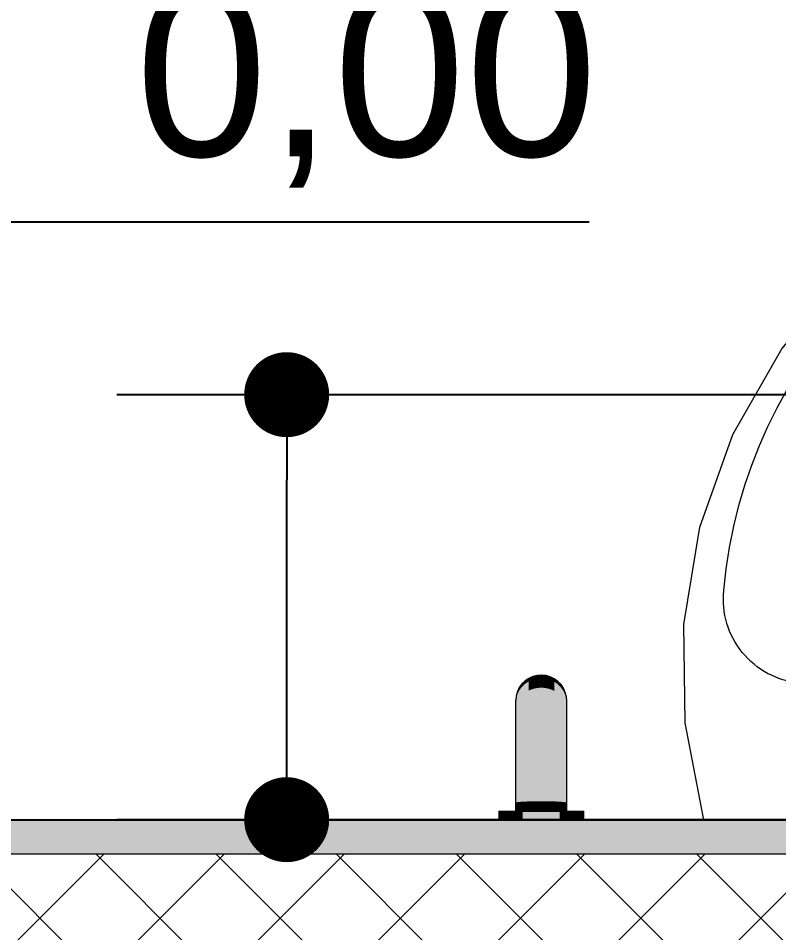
# Model space of a CAD drawing. Header units: metres. Extents: x -1783 to 21505, y -57 to 13660.
# Drawn here: x 13443.3 to 13488.1, y 10639.8 to 10693.6 of the extents above; entities that cross this region are included whole.
import ezdxf

# ---------------------------------------------------------------- set-up
doc = ezdxf.new("R2010")
doc.units = ezdxf.units.M
doc.header["$MEASUREMENT"] = 0
for name, color, linetype in [('cotas', 7, 'Continuous'), ('COTAS EXECUTIVO.EXEC', 7, 'Continuous'), ('PAREDE CONSTRUIR', 7, 'Continuous')]:
    doc.layers.add(name, color=color, linetype=linetype)
doc.layers.add('LOUCAS-METAIS.ARQ_Caneta_No__13', color=7, linetype='Continuous', lineweight=0, true_color=0xaaaaaa)
doc.layers.add('LOUCAS-METAIS.ARQ_Caneta_No__18', color=7, linetype='Continuous', lineweight=0, true_color=0xdfdfdf)
for name, color, linetype, lineweight in [('LOUCAS-METAIS.ARQ_Caneta_No__96', 252, 'Continuous', 0), ('PAREDE CONSTRUIR_Caneta_No__241', 7, 'Continuous', 13), ('PAREDE CONSTRUIR_Caneta_No__83', 84, 'Continuous', 0)]:
    doc.layers.add(name, color=color, linetype=linetype, lineweight=lineweight)
doc.styles.add('GENERATED_STYLE_1', font='arial.ttf')
doc.styles.add('R80', font='romans.shx', dxfattribs={"height": 10})
doc.dimstyles.new('1-50', dxfattribs={"dimtxt": 10, "dimasz": 5, "dimexe": 10, "dimexo": 10, "dimgap": 3, "dimtad": 1, "dimdec": 1, "dimrnd": 1, "dimdsep": 46, "dimtxsty": 'R80', "dimblk": 'DOT', "dimcen": 0, "dimclrd": 252, "dimclre": 252, "dimclrt": 252, "dimadec": 0, "dimazin": 0, "dimtfac": 1, "dimtdec": 1, "dimtix": 1, "dimtmove": 2, "dimatfit": 3, "dimldrblk": 'DOT', "dimfxl": 1, "dimtolj": 1, "dimarcsym": 0})

# ---------------------------------------------------------------- blocks, each defined once
blk = doc.blocks.new('_Dot')
at = {"color": 0, "linetype": 'ByBlock', "lineweight": -2}
blk.add_line((-0.5, 0), (-1, 0), dxfattribs=at)
at = {"color": 0, "linetype": 'ByBlock', "const_width": 0.5}
blk.add_lwpolyline([(-0.25, 0, 1), (0.25, 0, 1)], format="xyb", close=True, dxfattribs=at)
blk = doc.blocks.new('*D7128')
at = {"layer": 'COTAS EXECUTIVO.EXEC', "color": 252, "lineweight": -2, "transparency": 16777216}
for p, q in [((13319.981, 10741.345), (13319.981, 10882.104)), ((13520.387, 10623.712), (13520.387, 10882.104)), ((13324.981, 10872.104), (13403.927, 10872.104)), ((13515.387, 10872.104), (13435.641, 10872.104))]:
    blk.add_line(p, q, dxfattribs=at)
at = {"layer": 'COTAS EXECUTIVO.EXEC', "color": 252, "lineweight": -2, "transparency": 16777216, "xscale": 5, "yscale": 5, "zscale": 5, "rotation": 180}
blk.add_blockref('_Dot', (13319.981, 10872.104), dxfattribs=at)
at = {"layer": 'COTAS EXECUTIVO.EXEC', "color": 252, "lineweight": -2, "transparency": 16777216, "xscale": 5, "yscale": 5, "zscale": 5}
blk.add_blockref('_Dot', (13520.387, 10872.104), dxfattribs=at)
at = {"layer": 'COTAS EXECUTIVO.EXEC', "color": 252, "transparency": 16777216, "insert": (13419.784, 10872.104), "char_height": 10, "attachment_point": 5, "style": 'R80'}
blk.add_mtext('\\A1;200', dxfattribs=at)
blk = doc.blocks.new('*D7205')
at = {"layer": 'COTAS EXECUTIVO.EXEC', "color": 252, "lineweight": -2, "transparency": 16777216}
for p, q in [((14073.863, 10816.212), (13105.31, 10816.212)), ((13115.31, 10811.212), (13115.31, 10615.823)), ((13115.31, 10416.212), (13115.31, 10584.109)), ((13538.841, 10411.212), (13105.31, 10411.212))]:
    blk.add_line(p, q, dxfattribs=at)
at = {"layer": 'COTAS EXECUTIVO.EXEC', "color": 252, "lineweight": -2, "transparency": 16777216, "xscale": 5, "yscale": 5, "zscale": 5}
for p, rotation in [((13115.31, 10816.212), 90), ((13115.31, 10411.212), 270)]:
    blk.add_blockref('_Dot', p, dxfattribs=dict(at, rotation=rotation))
at = {"layer": 'COTAS EXECUTIVO.EXEC', "color": 252, "transparency": 16777216, "insert": (13115.31, 10599.966), "char_height": 10, "attachment_point": 5, "rotation": 90, "style": 'R80'}
blk.add_mtext('\\A1;405', dxfattribs=at)
blk = doc.blocks.new('*D7448')
at = {"layer": 'COTAS EXECUTIVO.EXEC', "color": 252, "lineweight": -2, "transparency": 16777216}
for p, q in [((13514.079, 10671.479), (13449.105, 10671.479)), ((13459.105, 10651.479), (13459.105, 10666.479)), ((13514.079, 10646.479), (13449.105, 10646.479))]:
    blk.add_line(p, q, dxfattribs=at)
at = {"layer": 'COTAS EXECUTIVO.EXEC', "color": 252, "lineweight": -2, "transparency": 16777216, "xscale": 5, "yscale": 5, "zscale": 5}
for p, rotation in [((13459.105, 10671.479), 90), ((13459.105, 10646.479), 270)]:
    blk.add_blockref('_Dot', p, dxfattribs=dict(at, rotation=rotation))
at = {"layer": 'COTAS EXECUTIVO.EXEC', "color": 252, "transparency": 16777216, "insert": (13458.936, 10631.482), "char_height": 10, "attachment_point": 5, "rotation": 90, "style": 'R80'}
blk.add_mtext('\\A1;25', dxfattribs=at)
blk = doc.blocks.new('*D7512')
at = {"layer": 'COTAS EXECUTIVO.EXEC', "color": 252, "lineweight": -2, "transparency": 16777216}
for p, q in [((13323.674, 10741.345), (13323.674, 10910.772)), ((13524.079, 10623.712), (13524.079, 10910.772)), ((13328.674, 10900.772), (13394.273, 10900.772)), ((13519.079, 10900.772), (13425.987, 10900.772))]:
    blk.add_line(p, q, dxfattribs=at)
at = {"layer": 'COTAS EXECUTIVO.EXEC', "color": 252, "lineweight": -2, "transparency": 16777216, "xscale": 5, "yscale": 5, "zscale": 5, "rotation": 180}
blk.add_blockref('_Dot', (13323.674, 10900.772), dxfattribs=at)
at = {"layer": 'COTAS EXECUTIVO.EXEC', "color": 252, "lineweight": -2, "transparency": 16777216, "xscale": 5, "yscale": 5, "zscale": 5}
blk.add_blockref('_Dot', (13524.079, 10900.772), dxfattribs=at)
at = {"layer": 'COTAS EXECUTIVO.EXEC', "color": 252, "transparency": 16777216, "insert": (13410.13, 10900.772), "char_height": 10, "attachment_point": 5, "style": 'R80'}
blk.add_mtext('\\A1;200', dxfattribs=at)
blk = doc.blocks.new('Basin Corner 26')
at = {"layer": 'LOUCAS-METAIS.ARQ_Caneta_No__13', "color": 253, "linetype": 'Continuous', "lineweight": 0, "true_color": 0xaaaaaa}
for p, q in [((0.34841, -0.08054), (0.17365, -0.06364)), ((0.08045, -0.34822), (0.06361, -0.17357))]:
    blk.add_line(p, q, dxfattribs=at)
at = {"layer": 'LOUCAS-METAIS.ARQ_Caneta_No__13', "color": 253, "linetype": 'Continuous', "lineweight": 0, "true_color": 0xaaaaaa, "flags": 128}
for points in [[(0.0615, 0), (0.0885, 0), (0.0885, 0.02), (0.0615, 0.02)], [(0.1615, 0), (0.1885, 0), (0.1885, 0.02), (0.1615, 0.02)], [(0, -0.40436), (0.0569, -0.41532), (0.11485, -0.41606), (0.17201, -0.40657), (0.2266, -0.38714), (0.2769, -0.35838), (0.32133, -0.3212), (0.3585, -0.27677), (0.38723, -0.22648), (0.40663, -0.1719), (0.41608, -0.11477), (0.41529, -0.05686), (0.40428, 0), (0, 0)]]:
    blk.add_lwpolyline(points, close=True, dxfattribs=at)
at = {"layer": 'LOUCAS-METAIS.ARQ_Caneta_No__13', "color": 253, "linetype": 'Continuous', "lineweight": 0, "true_color": 0xaaaaaa}
for centre, major_axis, start_param, end_param in [((0.16856, -0.11628), (0.05292, 0), 1.474323, 2.181444), ((0.31904, -0.31887), (0.30538, 0), 2.204538, 2.507899), ((0.34366, -0.12954), (0.04927, 0), 6.175569, 7.757508), ((0.11629, -0.1685), (0.05292, 0), 2.530551, 3.237673), ((0.11102, -0.11138), (0.28225, 0), 4.796606, 6.20048), ((0.12949, -0.3435), (0.04927, 0), 3.237673, 4.819612)]:
    blk.add_ellipse(centre, major_axis=major_axis, ratio=0.999372, start_param=start_param, end_param=end_param, dxfattribs=at)
blk.add_ellipse((0.17323, -0.17312), major_axis=(0.02388, 0), ratio=0.999372, dxfattribs=at)
blk = doc.blocks.new('Grab Bar 26_2')
at = {"layer": 'LOUCAS-METAIS.ARQ_Caneta_No__18', "linetype": 'Continuous', "lineweight": 0, "true_color": 0xdfdfdf}
for points in [[(-0.017, 0), (-0.017, -0.005), (-0.01085, -0.005), (-0.01085, 0)], [(-0.01085, 0), (-0.01085, -0.005), (-0.00373, -0.005), (-0.00373, 0)], [(-0.00373, -0.005), (0.00373, -0.005), (0.00373, 0), (-0.00373, 0)], [(0.00373, -0.005), (0.01085, -0.005), (0.01085, 0), (0.00373, 0)], [(0.01085, -0.005), (0.017, -0.005), (0.017, 0), (0.01085, 0)], [(0.017, -0.005), (0.02165, -0.005), (0.02165, 0), (0.017, 0)], [(0.02165, -0.005), (0.02437, -0.005), (0.02437, 0), (0.02165, 0)], [(0.02437, 0), (0.02437, -0.005), (0.02493, -0.005), (0.02493, 0)], [(-0.02493, 0), (-0.02493, -0.005), (-0.02437, -0.005), (-0.02437, 0)], [(-0.02437, -0.005), (-0.02165, -0.005), (-0.02165, 0), (-0.02437, 0)], [(-0.02165, -0.005), (-0.017, -0.005), (-0.017, 0), (-0.02165, 0)], [(-0.015, -0.01001), (-0.01472, -0.01016), (-0.01472, -0.005), (-0.015, -0.005)], [(-0.01472, -0.005), (-0.01472, -0.01016), (-0.014, -0.0103), (-0.014, -0.005)], [(-0.014, -0.005), (-0.014, -0.0103), (-0.01286, -0.01043), (-0.01286, -0.005)], [(-0.01286, -0.005), (-0.01286, -0.01043), (-0.01132, -0.01055), (-0.01132, -0.005)], [(-0.01132, -0.005), (-0.01132, -0.01055), (-0.00944, -0.01065), (-0.00944, -0.005)], [(-0.00944, -0.01065), (-0.00727, -0.01074), (-0.00727, -0.005), (-0.00944, -0.005)], [(-0.00727, -0.005), (-0.00727, -0.01074), (-0.00488, -0.0108), (-0.00488, -0.005)], [(-0.00488, -0.005), (-0.00488, -0.0108), (-0.00235, -0.01083), (-0.00235, -0.005)], [(-0.00235, -0.005), (-0.00235, -0.01083), (0.00026, -0.01084), (0.00026, -0.005)], [(0.00026, -0.005), (0.00026, -0.01084), (0.00286, -0.01083), (0.00286, -0.005)], [(0.00286, -0.01083), (0.00538, -0.01079), (0.00538, -0.005), (0.00286, -0.005)], [(0.00538, -0.005), (0.00538, -0.01079), (0.00773, -0.01072), (0.00773, -0.005)], [(0.00773, -0.005), (0.00773, -0.01072), (0.00984, -0.01064), (0.00984, -0.005)], [(0.00984, -0.005), (0.00984, -0.01064), (0.01166, -0.01053), (0.01166, -0.005)], [(0.01166, -0.005), (0.01166, -0.01053), (0.01312, -0.01041), (0.01312, -0.005)], [(0.01312, -0.005), (0.01312, -0.01041), (0.01418, -0.01027), (0.01418, -0.005)], [(0.01418, -0.01027), (0.01482, -0.01013), (0.01482, -0.005), (0.01418, -0.005)], [(0.015, -0.005), (0.01482, -0.005), (0.01482, -0.01013), (0.015, -0.00999)], [(-0.015, -0.01001), (-0.015, -0.02341), (-0.01472, -0.02399), (-0.01472, -0.01016)], [(-0.01472, -0.02399), (-0.014, -0.02456), (-0.014, -0.0103), (-0.01472, -0.01016)], [(-0.014, -0.0103), (-0.014, -0.02456), (-0.01286, -0.02508), (-0.01286, -0.01043)], [(-0.01132, -0.01055), (-0.01286, -0.01043), (-0.01286, -0.02508), (-0.01132, -0.02555)], [(-0.00944, -0.01065), (-0.01132, -0.01055), (-0.01132, -0.02555), (-0.00944, -0.02596)], [(-0.00944, -0.01065), (-0.00944, -0.02596), (-0.00727, -0.02629), (-0.00727, -0.01074)], [(-0.00488, -0.0108), (-0.00727, -0.01074), (-0.00727, -0.02629), (-0.00488, -0.02653)], [(0.00773, -0.01072), (0.00538, -0.01079), (0.00538, -0.02649), (0.00773, -0.02623)], [(0.00984, -0.01064), (0.00773, -0.01072), (0.00773, -0.02623), (0.00984, -0.02589)], [(0.00984, -0.02589), (0.01166, -0.02547), (0.01166, -0.01053), (0.00984, -0.01064)], [(0.01312, -0.01041), (0.01166, -0.01053), (0.01166, -0.02547), (0.01312, -0.02498)], [(0.01418, -0.01027), (0.01312, -0.01041), (0.01312, -0.02498), (0.01418, -0.02444)], [(0.01482, -0.01013), (0.01418, -0.01027), (0.01418, -0.02444), (0.01482, -0.02388)], [(0.01482, -0.01013), (0.01482, -0.02388), (0.015, -0.02329), (0.015, -0.00999)], [(-0.00235, -0.01083), (-0.00488, -0.0108), (-0.00488, -0.02653), (-0.00235, -0.02667)], [(0.00026, -0.01084), (-0.00235, -0.01083), (-0.00235, -0.02667), (0.00026, -0.02671)], [(0.00286, -0.01083), (0.00026, -0.01084), (0.00026, -0.02671), (0.00286, -0.02665)], [(0.00286, -0.02665), (0.00538, -0.02649), (0.00538, -0.01079), (0.00286, -0.01083)], [(-0.01472, -0.02399), (-0.015, -0.02341), (-0.015, -0.03615), (-0.01472, -0.03728)], [(-0.01472, -0.02399), (-0.01472, -0.03728), (-0.014, -0.03838), (-0.014, -0.02456)], [(-0.01286, -0.02508), (-0.014, -0.02456), (-0.014, -0.03838), (-0.01286, -0.03941)], [(-0.01286, -0.02508), (-0.01286, -0.03941), (-0.01132, -0.04033), (-0.01132, -0.02555)], [(-0.00944, -0.02596), (-0.01132, -0.02555), (-0.01132, -0.04033), (-0.00944, -0.04112)], [(-0.00944, -0.02596), (-0.00944, -0.04112), (-0.00727, -0.04176), (-0.00727, -0.02629)], [(-0.00488, -0.02653), (-0.00727, -0.02629), (-0.00727, -0.04176), (-0.00488, -0.04223)], [(-0.00235, -0.02667), (-0.00488, -0.02653), (-0.00488, -0.04223), (-0.00235, -0.0425)], [(0.00026, -0.02671), (-0.00235, -0.02667), (-0.00235, -0.0425), (0.00026, -0.04258)], [(0.00286, -0.02665), (0.00026, -0.02671), (0.00026, -0.04258), (0.00286, -0.04246)], [(0.00286, -0.02665), (0.00286, -0.04246), (0.00538, -0.04215), (0.00538, -0.02649)], [(0.00773, -0.02623), (0.00538, -0.02649), (0.00538, -0.04215), (0.00773, -0.04165)], [(0.00984, -0.02589), (0.00773, -0.02623), (0.00773, -0.04165), (0.00984, -0.04098)], [(0.00984, -0.02589), (0.00984, -0.04098), (0.01166, -0.04015), (0.01166, -0.02547)], [(0.01166, -0.02547), (0.01166, -0.04015), (0.01312, -0.03921), (0.01312, -0.02498)], [(0.01312, -0.02498), (0.01312, -0.03921), (0.01418, -0.03817), (0.01418, -0.02444)], [(0.01418, -0.03817), (0.01482, -0.03706), (0.01482, -0.02388), (0.01418, -0.02444)], [(0.015, -0.02329), (0.01482, -0.02388), (0.01482, -0.03706), (0.015, -0.03592)], [(-0.015, -0.04757), (-0.01472, -0.04921), (-0.01472, -0.03728), (-0.015, -0.03615)], [(-0.014, -0.03838), (-0.01472, -0.03728), (-0.01472, -0.04921), (-0.014, -0.05078)], [(0.01418, -0.03817), (0.01418, -0.05047), (0.01482, -0.04888), (0.01482, -0.03706)], [(0.01482, -0.03706), (0.01482, -0.04888), (0.015, -0.04725), (0.015, -0.03592)], [(-0.014, -0.05078), (-0.01286, -0.05226), (-0.01286, -0.03941), (-0.014, -0.03838)], [(-0.01286, -0.03941), (-0.01286, -0.05226), (-0.01132, -0.05358), (-0.01132, -0.04033)], [(-0.01132, -0.05358), (-0.00944, -0.05472), (-0.00944, -0.04112), (-0.01132, -0.04033)], [(-0.00727, -0.04176), (-0.00944, -0.04112), (-0.00944, -0.05472), (-0.00727, -0.05564)], [(-0.00727, -0.05564), (-0.00488, -0.05631), (-0.00488, -0.04223), (-0.00727, -0.04176)], [(-0.00488, -0.04223), (-0.00488, -0.05631), (-0.00235, -0.05671), (-0.00235, -0.0425)], [(-0.00235, -0.0425), (-0.00235, -0.05671), (0.00026, -0.05682), (0.00026, -0.04258)], [(0.00026, -0.04258), (0.00026, -0.05682), (0.00286, -0.05665), (0.00286, -0.04246)], [(0.00286, -0.05665), (0.00538, -0.0562), (0.00538, -0.04215), (0.00286, -0.04246)], [(0.00538, -0.04215), (0.00538, -0.0562), (0.00773, -0.05548), (0.00773, -0.04165)], [(0.00773, -0.04165), (0.00773, -0.05548), (0.00984, -0.05451), (0.00984, -0.04098)], [(0.00984, -0.05451), (0.01166, -0.05333), (0.01166, -0.04015), (0.00984, -0.04098)], [(0.01166, -0.04015), (0.01166, -0.05333), (0.01312, -0.05197), (0.01312, -0.03921)], [(0.01418, -0.03817), (0.01312, -0.03921), (0.01312, -0.05197), (0.01418, -0.05047)], [(-0.01472, -0.04921), (-0.015, -0.04757), (-0.015, -0.05712), (-0.01472, -0.05916)], [(0.015, -0.04725), (0.01482, -0.04888), (0.01482, -0.05876), (0.015, -0.0567)], [(-0.01472, -0.04921), (-0.01472, -0.05916), (-0.014, -0.06114), (-0.014, -0.05078)], [(-0.014, -0.05078), (-0.014, -0.06114), (-0.01286, -0.06299), (-0.01286, -0.05226)], [(-0.01286, -0.05226), (-0.01286, -0.06299), (-0.01132, -0.06465), (-0.01132, -0.05358)], [(-0.01132, -0.06465), (-0.00944, -0.06608), (-0.00944, -0.05472), (-0.01132, -0.05358)], [(0.00984, -0.05451), (0.00984, -0.06582), (0.01166, -0.06434), (0.01166, -0.05333)], [(0.01166, -0.05333), (0.01166, -0.06434), (0.01312, -0.06263), (0.01312, -0.05197)], [(0.01312, -0.06263), (0.01418, -0.06075), (0.01418, -0.05047), (0.01312, -0.05197)], [(0.01418, -0.06075), (0.01482, -0.05876), (0.01482, -0.04888), (0.01418, -0.05047)], [(-0.01472, -0.05916), (-0.015, -0.05712), (-0.015, -0.0643), (-0.01472, -0.06665)], [(-0.01472, -0.05916), (-0.01472, -0.06665), (-0.014, -0.06893), (-0.014, -0.06114)], [(-0.00944, -0.05472), (-0.00944, -0.06608), (-0.00727, -0.06723), (-0.00727, -0.05564)], [(-0.00727, -0.05564), (-0.00727, -0.06723), (-0.00488, -0.06807), (-0.00488, -0.05631)], [(-0.00488, -0.06807), (-0.00235, -0.06857), (-0.00235, -0.05671), (-0.00488, -0.05631)], [(-0.00235, -0.06857), (0.00026, -0.06871), (0.00026, -0.05682), (-0.00235, -0.05671)], [(0.00026, -0.06871), (0.00286, -0.06849), (0.00286, -0.05665), (0.00026, -0.05682)], [(0.00286, -0.05665), (0.00286, -0.06849), (0.00538, -0.06793), (0.00538, -0.0562)], [(0.00538, -0.06793), (0.00773, -0.06703), (0.00773, -0.05548), (0.00538, -0.0562)], [(0.00773, -0.06703), (0.00984, -0.06582), (0.00984, -0.05451), (0.00773, -0.05548)], [(0.01418, -0.06849), (0.01482, -0.06619), (0.01482, -0.05876), (0.01418, -0.06075)], [(0.015, -0.0567), (0.01482, -0.05876), (0.01482, -0.06619), (0.015, -0.06382)], [(-0.015, -0.0643), (-0.015, -0.06875), (-0.01472, -0.0713), (-0.01472, -0.06665)], [(-0.014, -0.06114), (-0.014, -0.06893), (-0.01286, -0.07106), (-0.01286, -0.06299)], [(-0.01286, -0.07106), (-0.01132, -0.07298), (-0.01132, -0.06465), (-0.01286, -0.06299)], [(0.00984, -0.06582), (0.00984, -0.07432), (0.01166, -0.07262), (0.01166, -0.06434)], [(0.01166, -0.07262), (0.01312, -0.07065), (0.01312, -0.06263), (0.01166, -0.06434)], [(0.01312, -0.06263), (0.01312, -0.07065), (0.01418, -0.06849), (0.01418, -0.06075)], [(0.01482, -0.06619), (0.01482, -0.0708), (0.015, -0.06824), (0.015, -0.06382)], [(-0.01472, -0.0713), (-0.015, -0.06875), (-0.015, -0.07026), (-0.01472, -0.07286)], [(-0.01472, -0.06665), (-0.01472, -0.0713), (-0.014, -0.07377), (-0.014, -0.06893)], [(-0.014, -0.06893), (-0.014, -0.07377), (-0.01286, -0.07608), (-0.01286, -0.07106)], [(-0.01132, -0.06465), (-0.01132, -0.07298), (-0.00944, -0.07463), (-0.00944, -0.06608)], [(-0.00944, -0.07463), (-0.00727, -0.07595), (-0.00727, -0.06723), (-0.00944, -0.06608)], [(-0.00727, -0.07595), (-0.00488, -0.07692), (-0.00488, -0.06807), (-0.00727, -0.06723)], [(-0.00488, -0.06807), (-0.00488, -0.07692), (-0.00235, -0.07749), (-0.00235, -0.06857)], [(-0.00235, -0.06857), (-0.00235, -0.07749), (0.00026, -0.07766), (0.00026, -0.06871)], [(0.00026, -0.07766), (0.00286, -0.07741), (0.00286, -0.06849), (0.00026, -0.06871)], [(0.00286, -0.06849), (0.00286, -0.07741), (0.00538, -0.07675), (0.00538, -0.06793)], [(0.00538, -0.07675), (0.00773, -0.07572), (0.00773, -0.06703), (0.00538, -0.06793)], [(0.00773, -0.06703), (0.00773, -0.07572), (0.00984, -0.07432), (0.00984, -0.06582)], [(0.01312, -0.07563), (0.01418, -0.07329), (0.01418, -0.06849), (0.01312, -0.07065)], [(0.01418, -0.06849), (0.01418, -0.07329), (0.01482, -0.0708), (0.01482, -0.06619)], [(0.015, -0.06824), (0.01482, -0.0708), (0.01482, -0.07235), (0.015, -0.06974)], [(-0.014, -0.07377), (-0.01472, -0.0713), (-0.01472, -0.07286), (-0.014, -0.07538)], [(-0.014, -0.07538), (-0.01286, -0.07773), (-0.01286, -0.07608), (-0.014, -0.07377)], [(-0.01286, -0.07106), (-0.01286, -0.07608), (-0.01132, -0.07815), (-0.01132, -0.07298)], [(-0.01132, -0.07815), (-0.00944, -0.07993), (-0.00944, -0.07463), (-0.01132, -0.07298)], [(-0.00727, -0.07595), (-0.00944, -0.07463), (-0.00944, -0.07993), (-0.00727, -0.08137)], [(0.00773, -0.07572), (0.00773, -0.08111), (0.00984, -0.0796), (0.00984, -0.07432)], [(0.00984, -0.07432), (0.00984, -0.0796), (0.01166, -0.07776), (0.01166, -0.07262)], [(0.01166, -0.07262), (0.01166, -0.07776), (0.01312, -0.07563), (0.01312, -0.07065)], [(0.01418, -0.07329), (0.01312, -0.07563), (0.01312, -0.07727), (0.01418, -0.07488)], [(0.01418, -0.07329), (0.01418, -0.07488), (0.01482, -0.07235), (0.01482, -0.0708)], [(-0.01132, -0.07815), (-0.01286, -0.07608), (-0.01286, -0.07773), (-0.01132, -0.07984)], [(-0.00944, -0.07993), (-0.01132, -0.07815), (-0.01132, -0.07984), (-0.00944, -0.08166)], [(-0.00944, -0.07993), (-0.00944, -0.08166), (-0.00727, -0.08312), (-0.00727, -0.08137)], [(-0.00727, -0.07595), (-0.00727, -0.08137), (-0.00488, -0.08241), (-0.00488, -0.07692)], [(-0.00488, -0.07692), (-0.00488, -0.08241), (-0.00235, -0.08303), (-0.00235, -0.07749)], [(-0.00235, -0.08303), (0.00026, -0.08321), (0.00026, -0.07766), (-0.00235, -0.07749)], [(0.00026, -0.08321), (0.00286, -0.08294), (0.00286, -0.07741), (0.00026, -0.07766)], [(0.00286, -0.07741), (0.00286, -0.08294), (0.00538, -0.08223), (0.00538, -0.07675)], [(0.00538, -0.08223), (0.00773, -0.08111), (0.00773, -0.07572), (0.00538, -0.07675)], [(0.00984, -0.0796), (0.00773, -0.08111), (0.00773, -0.08286), (0.00984, -0.08132)], [(0.00984, -0.08132), (0.01166, -0.07944), (0.01166, -0.07776), (0.00984, -0.0796)], [(0.01312, -0.07563), (0.01166, -0.07776), (0.01166, -0.07944), (0.01312, -0.07727)], [(-0.00488, -0.08241), (-0.00727, -0.08137), (-0.00727, -0.08312), (-0.00488, -0.08418)], [(-0.00235, -0.08303), (-0.00488, -0.08241), (-0.00488, -0.08418), (-0.00235, -0.08482)], [(0.00026, -0.08321), (-0.00235, -0.08303), (-0.00235, -0.08482), (0.00026, -0.085)], [(0.00286, -0.08294), (0.00026, -0.08321), (0.00026, -0.085), (0.00286, -0.08472)], [(0.00286, -0.08472), (0.00538, -0.084), (0.00538, -0.08223), (0.00286, -0.08294)], [(0.00773, -0.08111), (0.00538, -0.08223), (0.00538, -0.084), (0.00773, -0.08286)]]:
    blk.add_hatch(color=254, dxfattribs=at).paths.add_polyline_path(points)
at = {"layer": 'LOUCAS-METAIS.ARQ_Caneta_No__96', "color": 252, "linetype": 'Continuous', "lineweight": 0}
for p, q in [((-0.00373, 0), (0.00373, 0)), ((0.00373, 0), (0.01085, 0)), ((0.01085, 0), (0.017, 0)), ((0.017, 0), (0.02165, 0)), ((0.02165, 0), (0.02437, 0)), ((0.02437, 0), (0.02493, 0)), ((0.02493, -0.005), (0.02493, 0)), ((-0.02493, 0), (-0.02437, 0)), ((-0.02493, -0.005), (-0.02493, 0)), ((-0.02493, -0.005), (-0.02437, -0.005)), ((-0.02437, 0), (-0.02165, 0)), ((-0.02437, -0.005), (-0.02165, -0.005)), ((-0.02165, 0), (-0.017, 0)), ((-0.02165, -0.005), (-0.017, -0.005)), ((-0.017, 0), (-0.01085, 0)), ((-0.017, -0.005), (-0.01085, -0.005)), ((-0.015, -0.005), (-0.015, -0.01001)), ((-0.01085, 0), (-0.00373, 0)), ((-0.01085, -0.005), (-0.00373, -0.005)), ((-0.00373, -0.005), (0.00373, -0.005)), ((0.00373, -0.005), (0.01085, -0.005)), ((0.01085, -0.005), (0.017, -0.005)), ((0.015, -0.005), (0.015, -0.00999)), ((0.017, -0.005), (0.02165, -0.005)), ((0.02165, -0.005), (0.02437, -0.005)), ((0.02437, -0.005), (0.02493, -0.005)), ((-0.015, -0.01001), (-0.015, -0.02341)), ((0.015, -0.00999), (0.015, -0.02329)), ((-0.015, -0.02341), (-0.015, -0.03615)), ((0.015, -0.02329), (0.015, -0.03592)), ((-0.015, -0.03615), (-0.015, -0.04757)), ((0.015, -0.03592), (0.015, -0.04725)), ((-0.015, -0.04757), (-0.015, -0.05712)), ((0.015, -0.04725), (0.015, -0.0567)), ((-0.015, -0.05712), (-0.015, -0.0643)), ((0.015, -0.0567), (0.015, -0.06382)), ((-0.015, -0.0643), (-0.015, -0.06875)), ((0.015, -0.06382), (0.015, -0.06824)), ((-0.015, -0.06875), (-0.015, -0.07026)), ((0.015, -0.06974), (0.01482, -0.07235)), ((0.015, -0.06824), (0.015, -0.06974)), ((-0.01472, -0.07286), (-0.015, -0.07026)), ((-0.014, -0.07538), (-0.01472, -0.07286)), ((0.01418, -0.07488), (0.01312, -0.07727)), ((0.01482, -0.07235), (0.01418, -0.07488)), ((-0.01286, -0.07773), (-0.014, -0.07538)), ((-0.01132, -0.07984), (-0.01286, -0.07773)), ((-0.00944, -0.08166), (-0.01132, -0.07984)), ((0.01166, -0.07944), (0.00984, -0.08132)), ((0.01312, -0.07727), (0.01166, -0.07944)), ((-0.00727, -0.08312), (-0.00944, -0.08166)), ((-0.00488, -0.08418), (-0.00727, -0.08312)), ((-0.00235, -0.08482), (-0.00488, -0.08418)), ((0.00026, -0.085), (-0.00235, -0.08482)), ((0.00286, -0.08472), (0.00026, -0.085)), ((0.00538, -0.084), (0.00286, -0.08472)), ((0.00773, -0.08286), (0.00538, -0.084)), ((0.00984, -0.08132), (0.00773, -0.08286))]:
    blk.add_line(p, q, dxfattribs=at)

msp = doc.modelspace()

# ---------------------------------------------------------------- hatches: boundary and pattern name
at = {"layer": 'cotas'}
h = msp.add_hatch(color=7, dxfattribs=at)
h.dxf.hatch_style = 1
h.paths.add_polyline_path([(21504.961, 13659.963), (10304.961, 13659.963), (10304.961, 5739.963), (21504.961, 5739.963)])
h.paths.add_polyline_path([(10571.627, 13593.296), (21371.627, 13593.296), (21371.627, 5806.63), (10571.627, 5806.63)], flags=16)
at = {"layer": 'PAREDE CONSTRUIR', "linetype": 'Continuous', "lineweight": 0, "true_color": 0xffffff}
msp.add_hatch(color=7, dxfattribs=at).paths.add_polyline_path([(13323.674, 10644.479), (13524.079, 10644.479), (13524.079, 10646.479), (13323.674, 10646.479)])
at = {"layer": 'PAREDE CONSTRUIR_Caneta_No__83', "linetype": 'Continuous', "lineweight": 0}
h = msp.add_hatch(dxfattribs=at)
h.set_pattern_fill('PLACOMUR_0006', color=84, scale=100, style=0, pattern_type=2)
h.set_pattern_definition([(45, (18585.2446, 16071.2687), (-3.535534, 3.535534), []), (135, (18585.2446, 16071.2687), (3.535534, 3.535534), [])])
h.paths.add_polyline_path([(13376.841, 10638.479), (13524.079, 10638.479), (13524.079, 10644.479), (13376.841, 10644.479)])

# ---------------------------------------------------------------- linework, layer by layer
at = {"layer": 'COTAS EXECUTIVO.EXEC'}
msp.add_line((13423.207, 10681.648), (13476.899, 10681.648), dxfattribs=at)
at = {"layer": 'COTAS EXECUTIVO.EXEC', "flags": 128}
msp.add_lwpolyline([(13323.675, 10646.479), (13524.079, 10646.479), (13524.079, 10816.312), (13323.675, 10816.312)], close=True, dxfattribs=at)
at = {"layer": 'PAREDE CONSTRUIR_Caneta_No__241', "color": 7, "linetype": 'Continuous', "lineweight": 13}
msp.add_line((13323.674, 10644.479), (13524.079, 10644.479), dxfattribs=at)
at = {"layer": 'PAREDE CONSTRUIR_Caneta_No__241', "color": 7, "linetype": 'Continuous', "lineweight": 13, "flags": 128}
msp.add_lwpolyline([(13524.079, 10646.479), (13323.674, 10646.479)], dxfattribs=at)

# ---------------------------------------------------------------- block references
at = {"layer": 'LOUCAS-METAIS.ARQ_Caneta_No__13', "color": 253, "linetype": 'Continuous', "lineweight": 0, "true_color": 0xaaaaaa, "xscale": -100, "yscale": 100, "zscale": 100, "rotation": 270}
msp.add_blockref('Basin Corner 26', (13524.079, 10646.479), dxfattribs=at)
at = {"layer": 'LOUCAS-METAIS.ARQ_Caneta_No__96', "color": 252, "linetype": 'Continuous', "lineweight": 0, "xscale": -100, "yscale": 100, "zscale": 100, "rotation": 180}
msp.add_blockref('Grab Bar 26_2', (13474.079, 10646.479), dxfattribs=at)

# ---------------------------------------------------------------- texts
at = {"layer": 'COTAS EXECUTIVO.EXEC', "insert": (13450.207, 10683.648), "char_height": 10, "attachment_point": 7, "style": 'GENERATED_STYLE_1'}
msp.add_mtext('\\A1;0,00', dxfattribs=at)

# ---------------------------------------------------------------- dimensions: what is measured, and where the dimension line sits
at = {"layer": 'COTAS EXECUTIVO.EXEC'}
for base, p1, p2, picture, middle in [((13524.079, 10900.772), (13323.674, 10731.345), (13524.079, 10613.712), '*D7512', (13410.13, 10900.772)), ((13520.387, 10872.104), (13319.981, 10731.345), (13520.387, 10613.712), '*D7128', (13419.784, 10872.104))]:
    dim = msp.add_linear_dim(base=base, p1=p1, p2=p2, dimstyle='1-50', dxfattribs=at)
    dim.commit()
    dim.dimension.update_dxf_attribs({"geometry": picture, "text_midpoint": middle, "dimtype": 160})
for base, p1, p2, picture, middle in [((13115.31, 10816.212), (13548.841, 10411.212), (14083.863, 10816.212), '*D7205', (13115.31, 10599.966)), ((13459.105, 10671.479), (13524.079, 10646.479), (13524.079, 10671.479), '*D7448', (13458.936, 10631.482))]:
    dim = msp.add_linear_dim(base=base, p1=p1, p2=p2, angle=90, dimstyle='1-50', dxfattribs=at)
    dim.commit()
    dim.dimension.update_dxf_attribs({"geometry": picture, "text_midpoint": middle, "dimtype": 160})

doc.saveas('drawing.dxf')
